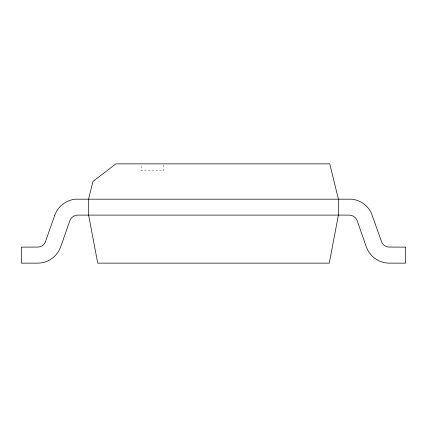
<?xml version="1.0" encoding="UTF-8"?>
<svg xmlns="http://www.w3.org/2000/svg" width="427" height="427" viewBox="0 0 427 427"><rect width="100%" height="100%" fill="white"/><g stroke="black" fill="none" stroke-linecap="round" stroke-linejoin="round"><path stroke-width="0.32" stroke-dasharray="2.13 1.6" d="M163.803 165.142L163.803 170.266L141.129 170.266L141.129 165.142"/><path stroke-width="0.64" d="M338.397 215.101L329.27 263.139L97.73 263.139L88.602 215.101L88.602 199.089L92.921 181.475L115.882 163.861L329.756 163.861L338.397 199.089L338.397 215.101M54.816 215.117L45.235 242.296A8.433 8.433 0 0 1 38.483 247.062L21.35 247.126L21.35 263.139L37.619 263.139A24.467 24.467 0 0 0 60.671 246.87L69.793 220.796A8.508 8.508 0 0 1 77.826 215.101L349.174 215.101A8.508 8.508 0 0 1 357.207 220.796L366.329 246.87A24.467 24.467 0 0 0 389.381 263.139L405.65 263.139L405.65 247.126L388.517 247.062A8.433 8.433 0 0 1 381.765 242.296L371.383 213.164A24.542 24.542 0 0 0 351.693 199.195L75.307 199.195A24.542 24.542 0 0 0 55.617 213.164L54.816 215.117"/></g></svg>
